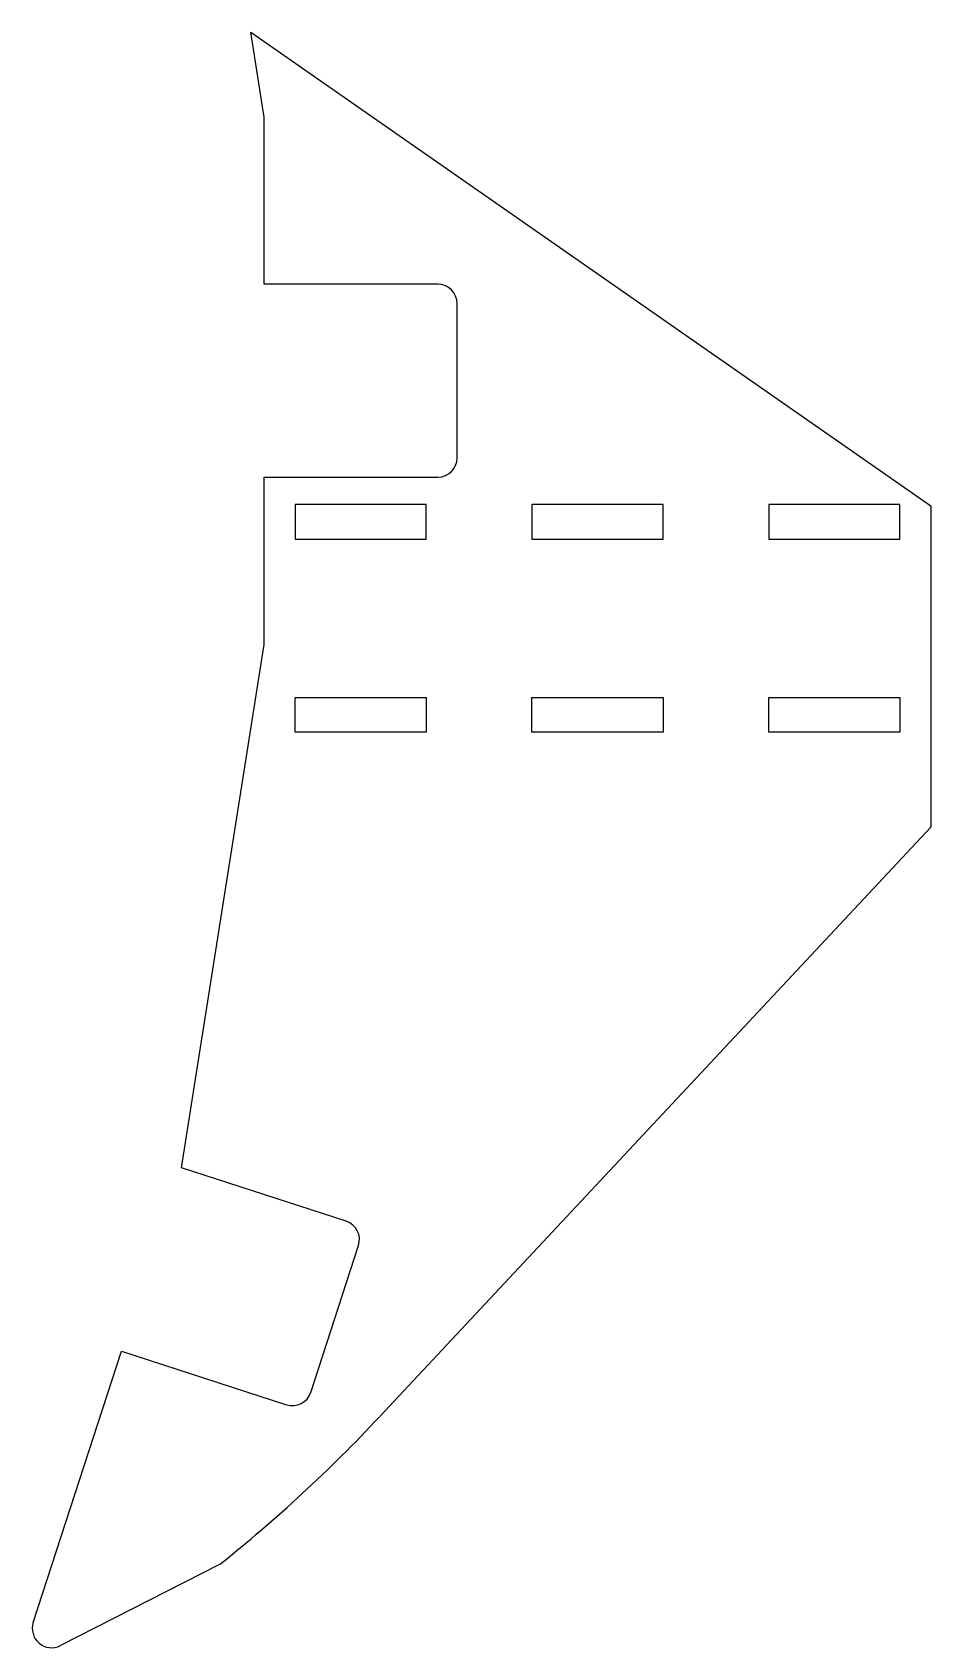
# Model space of a CAD drawing. Header units: millimetres. Extents: x -35 to 105, y -148 to 104.
import ezdxf

# ---------------------------------------------------------------- set-up
doc = ezdxf.new("R2010")
doc.units = ezdxf.units.MM

msp = doc.modelspace()

# ---------------------------------------------------------------- linework, layer by layer
at = {"color": 7, "linetype": 'Continuous', "lineweight": 25}
for p, q in [((1.34, 90.45), (-0.75, 103.64)), ((-0.75, 103.64), (105, 30)), ((1.34, 64.45), (1.34, 90.45)), ((28.34, 64.45), (1.34, 64.45)), ((31.34, 37.45), (31.34, 61.45)), ((1.34, 8.44), (1.34, 34.45)), ((1.34, 34.45), (28.34, 34.45)), ((26.54, 30.2), (6.14, 30.2)), ((6.14, 30.2), (6.14, 24.8)), ((26.54, 24.8), (26.54, 30.2)), ((63.37, 30.2), (42.97, 30.2)), ((42.97, 30.2), (42.97, 24.8)), ((63.37, 24.8), (63.37, 30.2)), ((100.2, 30.2), (79.8, 30.2)), ((79.8, 30.2), (79.8, 24.8)), ((100.2, 24.8), (100.2, 30.2)), ((105, 30), (105, -20)), ((6.14, 24.8), (26.54, 24.8)), ((42.97, 24.8), (63.37, 24.8)), ((79.8, 24.8), (100.2, 24.8)), ((-11.55, -72.95), (1.34, 8.44)), ((6.14, 0.2), (26.54, 0.2)), ((6.14, -5.2), (6.14, 0.2)), ((26.54, 0.2), (26.54, -5.2)), ((42.97, 0.2), (63.37, 0.2)), ((42.97, -5.2), (42.97, 0.2)), ((63.37, 0.2), (63.37, -5.2)), ((79.8, 0.2), (100.2, 0.2)), ((79.8, -5.2), (79.8, 0.2)), ((100.2, 0.2), (100.2, -5.2)), ((26.54, -5.2), (6.14, -5.2)), ((63.37, -5.2), (42.97, -5.2)), ((100.2, -5.2), (79.8, -5.2)), ((105, -20), (19.29, -111.66)), ((14.07, -81.27), (-11.55, -72.95)), ((8.57, -107.88), (15.99, -85.05)), ((-34.6, -143.66), (-20.88, -101.46)), ((-20.88, -101.46), (4.79, -109.81)), ((-5.65, -134.66), (-30.38, -147.26))]:
    msp.add_line(p, q, dxfattribs=at)
for centre, radius, start, end in [((28.34, 61.45), 3, 0, 90), ((28.34, 37.45), 3, 270, 0), ((13.14, -84.13), 3, 342, 72), ((5.72, -106.95), 3, 252, 342), ((-148.82, 45.54), 230.16, 308.4668, 316.9197), ((-31.74, -144.59), 3, 162, 297)]:
    msp.add_arc(centre, radius, start, end, dxfattribs=at)

doc.saveas('drawing.dxf')
